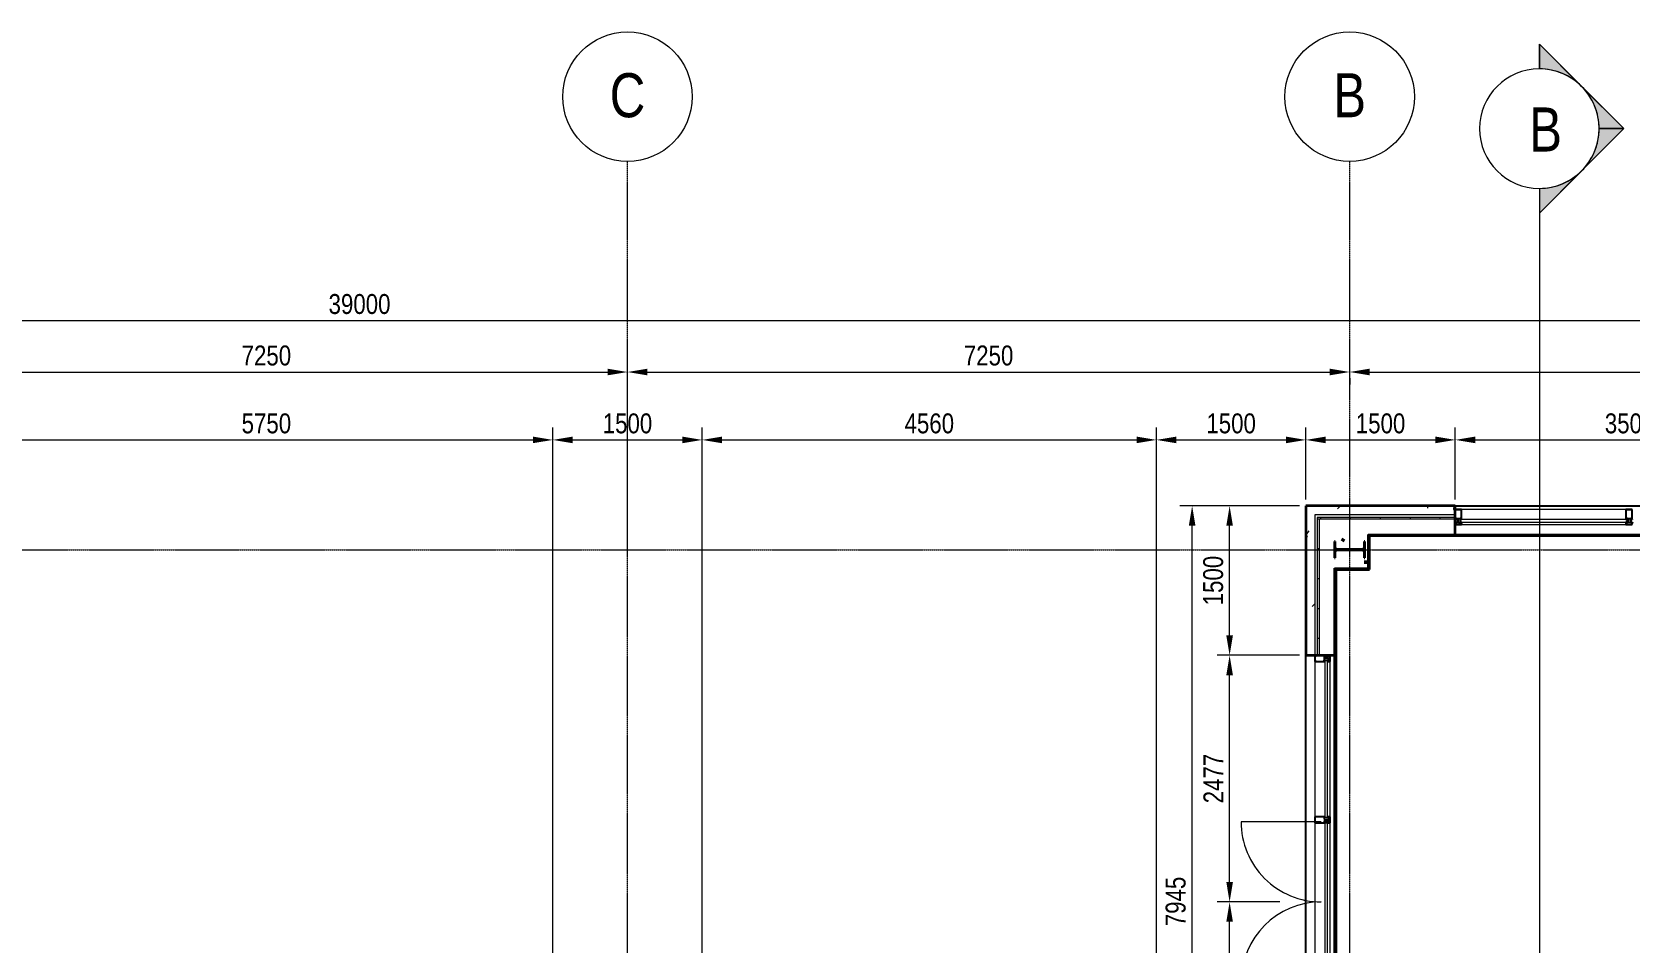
# Model space of a CAD drawing. Header units: millimetres. Extents: x -31954 to 493870, y 99509 to 604061.
# Drawn here: x 267721 to 283764, y 505739 to 514888 of the extents above; entities that cross this region are included whole.
import ezdxf

# ---------------------------------------------------------------- set-up
doc = ezdxf.new("R2010")
doc.units = ezdxf.units.MM
doc.header["$LTSCALE"] = 10
doc.linetypes.add('Center', pattern=[2, 1.25, -0.25, 0.25, -0.25])
for name, color, linetype, lineweight in [('A-ANNOTATIONS', 1, 'Continuous', 9), ('A-DETL-GENF', 3, 'Continuous', 9), ('A-DOOR', 1, 'Continuous', 18), ('A-GLAZ', 6, 'Continuous', 9), ('A-GLAZ-CWMG', 3, 'Continuous', 9), ('A-HATCH', 9, 'Continuous', 0), ('A-WALL', 2, 'Continuous', 18), ('S-COLUMN-STEEL-PLAN', 4, 'Continuous', 50), ('S-COLUMN-STEEL-SECTION', 4, 'Continuous', 25), ('S-GRID', 6, 'Center', 9)]:
    doc.layers.add(name, color=color, linetype=linetype, lineweight=lineweight)
doc.styles.add('AnnoText', font='arial.ttf', dxfattribs={"width": 0.8, "height": 2})
doc.styles.get("Standard").update_dxf_attribs({"font": 'arial.ttf', "width": 0.8})
pattern_1 = [(320, (271359.46, 491699.5), (-63.756, -728.737), [76.2, -838.2]), (265, (271359.5, 491699.5), (764.228, 140.972), [60.96, -670.56]), (10.451, (271354.15, 491638.8), (700.467, -587.77), [64.76, -712.36]), (316.184, (271562.7, 491699.5), (-168.17, -1084.316), [114.3, -1257.3]), (6.636, (271548.6, 491609.2), (989.71, -949.61), [97.14, -1068.54]), (261.184, (271562.7, 491699.5), (989.7, -949.62), [91.44, -1005.84]), (291, (271511.86, 491597.9), (-409.06, -606.458), [76.2, -838.2]), (236, (271511.9, 491597.9), (736.753, -247.208), [60.96, -670.56]), (341.451, (271477.8, 491547.4), (327.685, -853.668), [64.76, -712.36]), (307.5, (271359.46, 491699.52), (338.22, -12.3547), [33.528, -628.904, 33.528, -647.192, -673.1]), (307.5, (271359.46, 491699.52), (338.22, -12.3547), [-1343.152, 33.528, -639.572]), (277.5, (271359.46, 491699.52), (400.722, -267.279), [33.528, -354.584, 33.528, -613.664, -256.54]), (277.5, (271359.46, 491699.52), (400.722, -267.279), [-1035.304, 33.528, -223.012]), (237.5, (271359.46, 491926.1), (-22.9153, -542.3633), [33.528, -220.472, 33.528, -758.952, -1051.56]), (237.5, (271359.46, 491926.1), (-22.9153, -542.3633), [-1046.48, 33.528, -1018.032]), (227.5, (271359.46, 492027.7), (101.707, -592.517), [33.528, -296.672, 33.528, -492.76, -746.76]), (227.5, (271359.46, 492027.7), (101.707, -592.517), [-856.488, 33.528, -713.232])]
pattern_2 = [(270, (271359.46, 491699.52), (300, -6e-14), []), (360, (271359.46, 491699.52), (7e-14, 300), [])]

# ---------------------------------------------------------------- blocks, each defined once
blk = doc.blocks.new('Rectangular Mullion - Kawneer-1600_Sys_3_6_pg01-Detail4-322328-Ground Floor Level')
at = {"layer": 'A-DETL-GENF'}
for p, q in [((-31, 13), (-29, 25)), ((-28, 26), (-29, 26)), ((-27, 114), (36, 114)), ((-27, 20), (-27, 114)), ((-27, 25), (-27, 24)), ((-25, 19), (-27, 19)), ((-25, 111), (-25, 27)), ((-25, 22), (-25, 21)), ((-21, 111), (-24, 111)), ((-24, 26), (-14, 26)), ((-22, 23), (-24, 23)), ((6, 19), (-21, 19)), ((-20, 21), (-20, 22)), ((-19, 109), (-19, 110)), ((-13, 109), (-19, 109)), ((-15, 16), (-19, 13)), ((-18, 19), (-15, 17)), ((-13, 110), (-13, 109)), ((-13, 25), (-13, 23)), ((-13, 22), (21, 22)), ((20, 111), (-12, 111)), ((4, 0), (4, 17)), ((5, -1), (4, 0)), ((5, 17), (6, 17)), ((6, 17), (6, 19)), ((9, 1), (6, 1)), ((6, 0), (6, -1)), ((7, 4), (7, 15)), ((14, 4), (7, 4)), ((8, 0), (9, 0)), ((9, 19), (13, 19)), ((9, 17), (9, 19)), ((10, 0), (9, 0)), ((12, 0), (12, 0)), ((13, 19), (13, 17)), ((15, 1), (13, 1)), ((13, 0), (14, 0)), ((14, 15), (14, 4)), ((15, -1), (16, 0)), ((16, 19), (16, 17)), ((30, 19), (16, 19)), ((16, 17), (17, 17)), ((17, 17), (17, 0)), ((17, 0), (17, -1)), ((21, 19), (30, 19)), ((33, 17), (21, 17)), ((22, 109), (22, 110)), ((28, 109), (22, 109)), ((22, 26), (33, 26)), ((22, 23), (22, 25)), ((28, 110), (28, 109)), ((33, 111), (29, 111)), ((29, 22), (29, 21)), ((33, 23), (30, 23)), ((36, 19), (33, 19)), ((33, 19), (35, 19)), ((34, 27), (34, 111)), ((34, 21), (34, 22)), ((34, -17), (34, 17)), ((36, 114), (36, 20)), ((36, 18), (36, -18)), ((-31, -13), (-29, -25)), ((-28, -26), (-28, -26)), ((-27, -19), (-25, -19)), ((-27, -38), (-27, -20)), ((-27, -25), (-27, -24)), ((36, -38), (-27, -38)), ((-25, -21), (-25, -22)), ((-25, -35), (-25, -26)), ((-24, -23), (-22, -23)), ((-24, -25), (-19, -25)), ((33, -36), (-24, -36)), ((-21, -19), (4, -19)), ((-20, -22), (-20, -21)), ((-18, -22), (4, -22)), ((-18, -25), (-18, -22)), ((-15, -19), (-15, -13)), ((4, -1), (5, -1)), ((4, -3), (4, -2)), ((4, -14), (4, -13)), ((5, -14), (4, -14)), ((4, -16), (5, -15)), ((4, -19), (4, -16)), ((7, -3), (5, -4)), ((5, -12), (5, -4)), ((5, -12), (7, -13)), ((6, -4), (7, -4)), ((7, -12), (6, -12)), ((6, -15), (6, -16)), ((6, -17), (9, -17)), ((7, -2), (7, 0)), ((7, -1), (7, -2)), ((7, -2), (7, -2)), ((7, -2), (7, -2)), ((7, -3), (7, -2)), ((7, -6), (7, -7)), ((7, -7), (14, -7)), ((7, -9), (7, -10)), ((14, -9), (7, -9)), ((7, -13), (7, -14)), ((7, -14), (7, -13)), ((7, -14), (7, -15)), ((7, -14), (7, -14)), ((7, -15), (7, -14)), ((7, -19), (14, -19)), ((9, -16), (8, -16)), ((10, -4), (9, -3)), ((9, -3), (9, -3)), ((9, -13), (10, -11)), ((9, -12), (9, -13)), ((9, -16), (10, -15)), ((10, -2), (10, -2)), ((10, -14), (10, -13)), ((12, -3), (11, -4)), ((11, -11), (12, -13)), ((12, -2), (12, -2)), ((12, -3), (12, -3)), ((12, -13), (12, -12)), ((12, -13), (12, -14)), ((12, -15), (12, -16)), ((14, -16), (13, -16)), ((13, -17), (15, -17)), ((14, -2), (14, -2)), ((14, -2), (14, -3)), ((15, -2), (14, -2)), ((17, -4), (14, -3)), ((14, -7), (14, -6)), ((14, -10), (14, -9)), ((14, -13), (17, -12)), ((14, -14), (14, -13)), ((14, -13), (15, -14)), ((14, -13), (14, -13)), ((15, 0), (15, -2)), ((15, -2), (15, -1)), ((15, -4), (16, -4)), ((16, -12), (15, -12)), ((15, -15), (15, -14)), ((15, -14), (15, -15)), ((16, -16), (15, -15)), ((16, -4), (16, -12)), ((17, -1), (17, -1)), ((17, -2), (17, -3)), ((17, -13), (17, -14)), ((17, -14), (17, -14)), ((17, -15), (17, -16)), ((17, -16), (17, -19)), ((17, -19), (30, -19)), ((17, -22), (26, -22)), ((21, -17), (33, -17)), ((30, -19), (21, -19)), ((27, -22), (27, -25)), ((28, -25), (33, -25)), ((29, -21), (29, -22)), ((30, -23), (33, -23)), ((33, -19), (36, -19)), ((35, -19), (33, -19)), ((34, -22), (34, -21)), ((34, -26), (34, -35)), ((36, -20), (36, -38))]:
    blk.add_line(p, q, dxfattribs=at)
for centre, radius, start, end in [((-29, 25), 0.508, 90, 171.7319), ((-28, 25), 0.508, 0, 90), ((-27, 20), 0.508, 180, 270), ((-24, 111), 0.762, 90, 180), ((-24, 27), 0.762, 180, 270), ((-24, 22), 1.27, 90, 180), ((-23, 21), 2.29, 180, 225.1897), ((-25, 19), 0.381, 270, 45.1897), ((-22, 22), 1.27, 0, 90), ((-21, 110), 1.52, 360, 90), ((-23, 21), 2.29, 314.8103, 0), ((-21, 19), 0.381, 134.8103, 270), ((-16, 16), 0.889, 310, 49.4311), ((-14, 25), 0.508, 0, 90), ((-12, 110), 1.52, 90, 180), ((-13, 23), 0.762, 180, 270), ((5, 17), 0.254, 90, 180), ((6, 19), 0.254, 0, 90), ((6, 17), 0.254, 270, 0), ((6, 0), 0.254, 90, 189), ((6, 17), 3.17, 301.3323, 0), ((8, -1), 0.762, 90, 170), ((9, 0), 0.381, 30, 90), ((9, -1), 0.762, 40.0052, 90), ((13, 0), 0.381, 90, 150), ((13, -1), 0.762, 90, 139.9948), ((16, 17), 3.17, 180, 238.6677), ((14, -1), 0.762, 10, 90), ((15, 0), 0.254, 351, 90), ((16, 19), 0.254, 90, 180), ((16, 17), 0.254, 180, 270), ((17, 17), 0.254, 0, 90), ((20, 110), 1.52, 360, 90), ((21, 18), 1.02, 90, 270), ((21, 23), 0.762, 270, 0), ((22, 25), 0.508, 90, 180), ((29, 110), 1.52, 90, 180), ((30, 22), 1.27, 90, 180), ((31, 21), 2.29, 180, 225.1897), ((30, 19), 0.381, 270, 45.1897), ((32, 19), 1.27, 23.5782, 156.4218), ((33, 111), 0.762, 0, 90), ((33, 27), 0.762, 270, 0), ((33, 22), 1.27, 0, 90), ((32, 21), 2.29, 314.8103, 0), ((33, 19), 0.381, 134.8103, 270), ((33, 17), 0.508, 0, 90), ((35, 18), 1.02, 360, 90), ((36, 20), 0.508, 270, 0), ((-28, -25), 0.508, 188.0669, 270), ((-28, -25), 0.508, 270, 0), ((-27, -20), 0.508, 90, 180), ((-25, -19), 0.381, 314.8103, 90), ((-23, -21), 2.29, 134.8103, 180), ((-24, -22), 1.27, 180, 270), ((-24, -26), 0.762, 90, 180), ((-24, -35), 0.762, 180, 270), ((-22, -22), 1.27, 270, 0), ((-21, -19), 0.381, 90, 225.1897), ((-23, -21), 2.29, 360, 45.1897), ((-19, -25), 0.508, 270, 0), ((-18, -22), 0.762, 90, 180), ((5, -2), 0.254, 107, 175), ((5, -3), 0.381, 175, 287), ((5, -13), 0.381, 73, 185), ((5, -14), 0.254, 185, 253), ((4, -19), 2.54, 270, 0), ((5, -1), 0.254, 287, 23), ((6, -4), 0.533, 90, 180), ((6, -12), 0.533, 180, 270), ((5, -15), 0.254, 337, 73), ((7, -1), 0.254, 9.6978, 107), ((6, 0), 0.254, 189, 287), ((6, -15), 0.254, 73, 171), ((7, -15), 0.254, 253, 350.3022), ((6, -16), 0.254, 171, 270), ((7, -3), 0.254, 287, 26), ((7, -2), 0.254, 26, 104.8469), ((7, -2), 0.381, 170, 210), ((7, -3), 2.03, 276.3794, 0), ((7, -3), 0.254, 270, 0), ((7, -6), 0.254, 96.3794, 180), ((7, -7), 0.254, 180, 270), ((7, -9), 0.254, 90, 180), ((7, -12), 2.03, 0, 83.6206), ((7, -10), 0.254, 180, 263.6206), ((7, -13), 0.254, 0, 90), ((7, -13), 0.254, 334, 73), ((7, -14), 0.254, 257.489, 334), ((7, -14), 0.381, 150, 190), ((8, -15), 0.762, 190, 270), ((8, -1), 1.83, 321.3053, 40.0052), ((10, -3), 0.203, 82.8192, 210), ((9, -3), 0.254, 141.3053, 180), ((10, -13), 0.203, 150, 277.1808), ((8, -15), 1.83, 319.9948, 38.6947), ((9, -13), 0.254, 180, 218.6947), ((9, -16), 0.381, 270, 330), ((9, -15), 0.762, 270, 319.9948), ((8, -1), 1.52, 345, 30), ((11, -4), 0.381, 210, 330), ((11, -12), 0.381, 30, 150), ((8, -15), 1.52, 330, 15), ((13, -1), 1.52, 150, 195), ((14, -1), 1.83, 139.9948, 218.6947), ((12, -3), 0.203, 330, 97.1808), ((12, -3), 0.254, 0, 38.6947), ((14, -3), 2.03, 180, 263.6206), ((14, -12), 2.03, 96.3794, 180), ((12, -13), 0.203, 262.8192, 30), ((12, -13), 0.254, 321.3053, 0), ((14, -15), 1.83, 141.3053, 220.0052), ((13, -15), 1.52, 165, 210), ((13, -16), 0.381, 210, 270), ((13, -15), 0.762, 220.0052, 270), ((15, -2), 0.254, 77.489, 154), ((14, -3), 0.254, 154, 253), ((15, -3), 0.254, 180, 270), ((14, -6), 0.254, 0, 83.6206), ((14, -7), 0.254, 270, 0), ((14, -9), 0.254, 0, 90), ((14, -10), 0.254, 276.3794, 0), ((15, -13), 0.254, 90, 180), ((14, -13), 0.254, 107, 206), ((15, -14), 0.254, 206, 284.8469), ((14, -15), 0.762, 270, 350), ((17, -19), 2.54, 180, 270), ((15, 0), 0.254, 253, 351), ((15, -1), 0.254, 73, 170.3022), ((14, -2), 0.381, 330, 10), ((14, -14), 0.381, 350, 30), ((15, -15), 0.254, 189.6978, 287), ((15, -15), 0.254, 9, 107), ((15, -16), 0.254, 270, 9), ((16, -4), 0.533, 360, 90), ((16, -12), 0.533, 270, 0), ((17, -2), 0.254, 5, 73), ((17, -1), 0.254, 157, 253), ((17, -3), 0.381, 253, 5), ((17, -13), 0.381, 355, 107), ((17, -15), 0.254, 107, 203), ((17, -14), 0.254, 287, 355), ((21, -18), 1.02, 90, 270), ((26, -22), 0.762, 0, 90), ((28, -25), 0.508, 180, 270), ((31, -21), 2.29, 134.8103, 180), ((30, -22), 1.27, 180, 270), ((30, -19), 0.381, 314.8103, 90), ((32, -19), 1.27, 203.5782, 336.4218), ((33, -17), 0.508, 270, 0), ((33, -19), 0.381, 90, 225.1897), ((32, -21), 2.29, 360, 45.1897), ((33, -22), 1.27, 270, 0), ((33, -26), 0.762, 0, 90), ((33, -35), 0.762, 270, 0), ((35, -18), 1.02, 270, 0), ((36, -20), 0.508, 0, 90)]:
    blk.add_arc(centre, radius, start, end, dxfattribs=at)
blk = doc.blocks.new('Rectangular Mullion - Kawneer-1600_Sys_3-6 Mullion_Jamb R-559003-Ground Floor Level')
at = {"layer": 'A-GLAZ-CWMG', "lineweight": 25}
for p, q in [((-64, 13), (-64, 114)), ((-64, 114), (0, 114)), ((-51, 13), (-64, 13)), ((-51, -13), (-51, 13)), ((0, 114), (0, -38)), ((-64, -38), (-64, -13)), ((-64, -13), (-51, -13)), ((0, -38), (-64, -38))]:
    blk.add_line(p, q, dxfattribs=at)
blk = doc.blocks.new('System Panel - 1_ Glass-559286-Ground Floor Level')
at = {"layer": 'A-GLAZ', "lineweight": 18}
for p, q in [((791, 13), (-791, 13)), ((-791, 13), (-791, -13)), ((791, -13), (791, 13)), ((-791, -13), (791, -13))]:
    blk.add_line(p, q, dxfattribs=at)
blk = doc.blocks.new('Rectangular Mullion - Kawneer-1600_Sys_3-6 Mullion_Sill-559281-Ground Floor Level')
at = {"layer": 'A-GLAZ-CWMG'}
for p, q in [((-15308, 9394), (-16866, 9394)), ((-16866, 9241), (-15308, 9241))]:
    blk.add_line(p, q, dxfattribs=at)
blk = doc.blocks.new('Rectangular Mullion - Kawneer-1600_Sys_3_6_pg01-Detail4-322335-Ground Floor Level')
at = {"layer": 'A-DETL-GENF'}
for p, q in [((-27, 114), (-27, 20)), ((36, 114), (-27, 114)), ((-27, 19), (-25, 19)), ((-27, 18), (-27, -18)), ((-24, 19), (-26, 19)), ((-25, 27), (-25, 111)), ((-25, 21), (-25, 22)), ((-25, 17), (-13, 17)), ((-25, -17), (-25, 17)), ((-24, 111), (-21, 111)), ((-14, 26), (-24, 26)), ((-24, 23), (-22, 23)), ((-13, 19), (-22, 19)), ((-21, 19), (-7, 19)), ((-20, 22), (-20, 21)), ((-19, 110), (-19, 109)), ((-19, 109), (-13, 109)), ((-13, 109), (-13, 110)), ((-13, 23), (-13, 25)), ((21, 22), (-13, 22)), ((-12, 111), (20, 111)), ((-8, 17), (-8, 0)), ((-7, 17), (-8, 17)), ((-8, 0), (-8, -1)), ((-7, 19), (-7, 17)), ((-7, 1), (-4, 1)), ((-7, -1), (-7, 0)), ((-5, 15), (-5, 4)), ((-5, 4), (1, 4)), ((-4, 0), (-5, 0)), ((-4, 19), (-4, 17)), ((0, 19), (-4, 19)), ((-4, 0), (-3, 0)), ((-1, 0), (0, 0)), ((0, 17), (0, 19)), ((0, 1), (3, 1)), ((1, 0), (0, 0)), ((1, 4), (1, 15)), ((3, 19), (30, 19)), ((3, 17), (3, 19)), ((4, 17), (3, 17)), ((3, 0), (3, -1)), ((4, 0), (4, 17)), ((4, -1), (4, 0)), ((22, 110), (22, 109)), ((22, 109), (28, 109)), ((33, 26), (22, 26)), ((22, 25), (22, 23)), ((27, 19), (24, 17)), ((24, 16), (27, 13)), ((28, 109), (28, 110)), ((29, 111), (33, 111)), ((29, 21), (29, 22)), ((30, 23), (33, 23)), ((33, 19), (36, 19)), ((34, 111), (34, 27)), ((34, 22), (34, 21)), ((36, 20), (36, 114)), ((36, 25), (36, 24)), ((37, 26), (37, 26)), ((40, 13), (38, 25)), ((-25, -19), (-27, -19)), ((-27, -20), (-27, -38)), ((-27, -38), (36, -38)), ((-26, -19), (-24, -19)), ((-13, -17), (-25, -17)), ((-25, -22), (-25, -21)), ((-25, -26), (-25, -35)), ((-22, -23), (-24, -23)), ((-19, -25), (-24, -25)), ((-24, -36), (33, -36)), ((-22, -19), (-13, -19)), ((-8, -19), (-21, -19)), ((-20, -21), (-20, -22)), ((-18, -22), (-18, -25)), ((-8, -22), (-18, -22)), ((-8, -2), (-9, -3)), ((-9, -13), (-8, -14)), ((-8, -1), (-8, -1)), ((-8, -4), (-6, -3)), ((-8, -4), (-8, -12)), ((-6, -13), (-8, -12)), ((-8, -14), (-8, -14)), ((-8, -15), (-8, -16)), ((-8, -16), (-8, -19)), ((-6, -4), (-7, -4)), ((-7, -12), (-6, -12)), ((-7, -16), (-7, -15)), ((-4, -17), (-7, -17)), ((-6, 0), (-6, -2)), ((-6, -2), (-6, -1)), ((-5, -2), (-6, -2)), ((-6, -2), (-6, -3)), ((-6, -2), (-6, -2)), ((-6, -7), (-6, -6)), ((-6, -10), (-6, -9)), ((-6, -14), (-5, -13)), ((-6, -13), (-6, -14)), ((-6, -13), (-6, -13)), ((-6, -15), (-6, -14)), ((-6, -14), (-6, -15)), ((2, -19), (-6, -19)), ((1, -7), (-5, -7)), ((-5, -9), (1, -9)), ((-5, -16), (-4, -16)), ((-4, -3), (-4, -3)), ((-4, -13), (-4, -12)), ((-3, -15), (-4, -16)), ((-3, -2), (-3, -2)), ((-3, -3), (-2, -4)), ((-2, -11), (-3, -13)), ((-3, -13), (-3, -14)), ((-2, -4), (-1, -3)), ((-1, -13), (-2, -11)), ((-1, -2), (-1, -2)), ((-1, -3), (-1, -3)), ((-1, -12), (-1, -13)), ((-1, -14), (-1, -13)), ((0, -16), (-1, -15)), ((0, -16), (1, -16)), ((3, -17), (0, -17)), ((2, -2), (1, -2)), ((1, -13), (2, -14)), ((2, -2), (2, 0)), ((2, -1), (2, -2)), ((2, -2), (2, -2)), ((2, -3), (2, -2)), ((2, -3), (4, -4)), ((3, -4), (2, -4)), ((2, -6), (2, -7)), ((2, -9), (2, -10)), ((4, -12), (2, -13)), ((2, -12), (3, -12)), ((2, -14), (2, -13)), ((2, -14), (2, -15)), ((2, -14), (2, -14)), ((2, -15), (2, -14)), ((3, -15), (3, -16)), ((4, -1), (4, -1)), ((5, -3), (4, -2)), ((4, -12), (4, -4)), ((4, -14), (5, -13)), ((4, -14), (4, -14)), ((4, -16), (4, -15)), ((4, -19), (4, -16)), ((30, -19), (4, -19)), ((26, -22), (4, -22)), ((24, -19), (24, -13)), ((27, -25), (27, -22)), ((33, -25), (28, -25)), ((29, -22), (29, -21)), ((33, -23), (30, -23)), ((36, -19), (33, -19)), ((34, -21), (34, -22)), ((34, -35), (34, -26)), ((36, -38), (36, -20)), ((36, -25), (36, -24)), ((37, -26), (37, -26)), ((39, -13), (38, -25))]:
    blk.add_line(p, q, dxfattribs=at)
for centre, radius, start, end in [((-27, 20), 0.508, 180, 270), ((-26, 18), 1.02, 90, 180), ((-24, 111), 0.762, 90, 180), ((-24, 27), 0.762, 180, 270), ((-24, 22), 1.27, 90, 180), ((-23, 21), 2.29, 180, 225.1897), ((-25, 19), 0.381, 270, 45.1897), ((-25, 17), 0.508, 90, 180), ((-23, 19), 1.27, 23.5782, 156.4218), ((-22, 22), 1.27, 0, 90), ((-21, 110), 1.52, 0, 90), ((-23, 21), 2.29, 314.8103, 0), ((-21, 19), 0.381, 134.8103, 270), ((-14, 25), 0.508, 0, 90), ((-12, 110), 1.52, 90, 180), ((-13, 23), 0.762, 180, 270), ((-13, 18), 1.02, 270, 90), ((-8, 17), 0.254, 90, 180), ((-7, 19), 0.254, 0, 90), ((-7, 17), 0.254, 270, 0), ((-7, 0), 0.254, 90, 189), ((-5, -1), 0.762, 90, 170), ((-7, 17), 3.17, 301.3323, 0), ((-4, 0), 0.381, 30, 90), ((-4, -1), 0.762, 40.0052, 90), ((0, -1), 0.762, 90, 139.9948), ((3, 17), 3.17, 180, 238.6677), ((0, 0), 0.381, 90, 150), ((1, -1), 0.762, 10, 90), ((3, 19), 0.254, 90, 180), ((3, 17), 0.254, 180, 270), ((3, 0), 0.254, 351, 90), ((4, 17), 0.254, 360, 90), ((20, 110), 1.52, 0, 90), ((21, 23), 0.762, 270, 0), ((22, 25), 0.508, 90, 180), ((25, 16), 0.889, 130.5689, 230), ((29, 110), 1.52, 90, 180), ((30, 22), 1.27, 90, 180), ((31, 21), 2.29, 180, 225.1897), ((30, 19), 0.381, 270, 45.1897), ((33, 111), 0.762, 0, 90), ((33, 27), 0.762, 270, 0), ((33, 22), 1.27, 0, 90), ((32, 21), 2.29, 314.8103, 0), ((33, 19), 0.381, 134.8103, 270), ((37, 25), 0.508, 90, 180), ((36, 20), 0.508, 270, 0), ((37, 25), 0.508, 8.2681, 90), ((-26, -18), 1.02, 180, 270), ((-27, -20), 0.508, 90, 180), ((-25, -17), 0.508, 180, 270), ((-25, -19), 0.381, 314.8103, 90), ((-23, -21), 2.29, 134.8103, 180), ((-24, -22), 1.27, 180, 270), ((-24, -26), 0.762, 90, 180), ((-24, -35), 0.762, 180, 270), ((-23, -19), 1.27, 203.5782, 336.4218), ((-22, -22), 1.27, 270, 0), ((-21, -19), 0.381, 90, 225.1897), ((-23, -21), 2.29, 0, 45.1897), ((-19, -25), 0.508, 270, 0), ((-18, -22), 0.762, 90, 180), ((-13, -18), 1.02, 270, 90), ((-8, -3), 0.381, 175, 287), ((-8, -13), 0.381, 73, 185), ((-8, -2), 0.254, 107, 175), ((-8, -1), 0.254, 287, 23), ((-7, -4), 0.533, 90, 180), ((-7, -12), 0.533, 180, 270), ((-8, -15), 0.254, 337, 73), ((-8, -14), 0.254, 185, 253), ((-8, -19), 2.54, 270, 0), ((-6, -1), 0.254, 189, 287), ((-6, -15), 0.254, 73, 171), ((-7, -16), 0.254, 171, 270), ((-6, -1), 0.254, 9.6978, 107), ((-6, -2), 0.254, 26, 102.511), ((-6, -3), 0.254, 287, 26), ((-6, -2), 0.381, 170, 210), ((-6, -3), 0.254, 270, 0), ((-5, -6), 0.254, 96.3794, 180), ((-5, -7), 0.254, 180, 270), ((-5, -9), 0.254, 90, 180), ((-5, -10), 0.254, 180, 263.6206), ((-6, -13), 0.254, 0, 90), ((-6, -13), 0.254, 334, 73), ((-6, -14), 0.254, 255.1531, 334), ((-6, -14), 0.381, 150, 190), ((-6, -15), 0.254, 253, 350.3022), ((-5, -15), 0.762, 190, 270), ((-6, -3), 2.03, 276.3794, 0), ((-6, -12), 2.03, 360, 83.6206), ((-3, -3), 0.254, 141.3053, 180), ((-3, -13), 0.254, 180, 218.6947), ((-4, -16), 0.381, 270, 330), ((-4, -15), 0.762, 270, 319.9948), ((-4, -1), 1.52, 345, 30), ((-5, -1), 1.83, 321.3053, 40.0052), ((-3, -3), 0.203, 82.8192, 210), ((-3, -13), 0.203, 150, 277.1808), ((-5, -15), 1.83, 319.9948, 38.6947), ((-4, -15), 1.52, 330, 15), ((-2, -4), 0.381, 210, 330), ((-2, -12), 0.381, 30, 150), ((0, -1), 1.52, 150, 195), ((1, -1), 1.83, 139.9948, 218.6947), ((-1, -3), 0.203, 330, 97.1808), ((-1, -3), 0.254, 0, 38.6947), ((2, -3), 2.03, 180, 263.6206), ((2, -12), 2.03, 96.3794, 180), ((-1, -13), 0.203, 262.8192, 30), ((1, -15), 1.83, 141.3053, 220.0052), ((-1, -13), 0.254, 321.3053, 0), ((0, -15), 1.52, 165, 210), ((0, -15), 0.762, 220.0052, 270), ((0, -16), 0.381, 210, 270), ((2, -3), 0.254, 154, 253), ((1, -6), 0.254, 0, 83.6206), ((1, -7), 0.254, 270, 0), ((1, -9), 0.254, 0, 90), ((1, -10), 0.254, 276.3794, 0), ((2, -13), 0.254, 107, 206), ((1, -15), 0.762, 270, 350), ((2, -1), 0.254, 73, 170.3022), ((2, -1), 0.254, 253, 351), ((2, -2), 0.254, 75.1531, 154), ((2, -2), 0.381, 330, 10), ((2, -3), 0.254, 180, 270), ((2, -13), 0.254, 90, 180), ((2, -14), 0.254, 206, 282.511), ((2, -14), 0.381, 350, 30), ((2, -15), 0.254, 9, 107), ((2, -15), 0.254, 189.6978, 287), ((4, -19), 2.54, 180, 270), ((3, -4), 0.533, 360, 90), ((3, -12), 0.533, 270, 0), ((3, -16), 0.254, 270, 9), ((4, -1), 0.254, 157, 253), ((4, -2), 0.254, 5, 73), ((4, -3), 0.381, 253, 5), ((4, -13), 0.381, 355, 107), ((4, -14), 0.254, 287, 355), ((4, -15), 0.254, 107, 203), ((26, -22), 0.762, 0, 90), ((28, -25), 0.508, 180, 270), ((31, -21), 2.29, 134.8103, 180), ((30, -22), 1.27, 180, 270), ((30, -19), 0.381, 314.8103, 90), ((33, -19), 0.381, 90, 225.1897), ((32, -21), 2.29, 0, 45.1897), ((33, -22), 1.27, 270, 0), ((33, -26), 0.762, 0, 90), ((33, -35), 0.762, 270, 0), ((36, -20), 0.508, 0, 90), ((37, -25), 0.508, 180, 270), ((37, -25), 0.508, 270, 351.9331)]:
    blk.add_arc(centre, radius, start, end, dxfattribs=at)
blk = doc.blocks.new('Rectangular Mullion - Kawneer-1600_Sys_3-6 Mullion_Jamb L-559006-Ground Floor Level')
at = {"layer": 'A-GLAZ-CWMG', "lineweight": 25}
for p, q in [((-64, 114), (-64, 13)), ((0, 114), (-64, 114)), ((-64, 13), (-51, 13)), ((-51, 13), (-51, -13)), ((0, -38), (0, 114)), ((-51, -13), (-64, -13)), ((-64, -13), (-64, -38)), ((-64, -38), (0, -38))]:
    blk.add_line(p, q, dxfattribs=at)
blk = doc.blocks.new('M_Curtain Wall Dbl Glass - M_Curtain Wall Dbl Glass-560345-Ground Floor Level')
at = {"layer": 'A-DOOR', "lineweight": 18}
for p, q in [((-805, -50), (-805, -855)), ((805, -50), (805, -855))]:
    blk.add_line(p, q, dxfattribs=at)
at = {"layer": 'A-DOOR'}
for centre, start, end in [((-805, -50), 270, 360), ((805, -50), 180, 270)]:
    blk.add_arc(centre, 805, start, end, dxfattribs=at)
blk = doc.blocks.new('Rectangular Mullion - Kawneer-1600_Sys_3-6 Mullion_Sill-559502-Ground Floor Level')
at = {"layer": 'A-GLAZ-CWMG'}
for p, q in [((-13660, 9394), (-15245, 9394)), ((-15245, 9343), (-15245, 9368)), ((-13660, 9368), (-15245, 9368)), ((-13660, 9343), (-15245, 9343)), ((-13660, 9368), (-13660, 9343)), ((-15245, 9241), (-13660, 9241))]:
    blk.add_line(p, q, dxfattribs=at)
blk = doc.blocks.new('Rectangular Mullion - Kawneer-1600_Sys_3_6_pg01-Detail5-322336-Ground Floor Level')
at = {"layer": 'A-DETL-GENF'}
for p, q in [((-31, 19), (-29, 32)), ((-28, 32), (-29, 32)), ((-27, 121), (36, 121)), ((-27, 26), (-27, 121)), ((-27, 32), (-27, 31)), ((-25, 25), (-27, 25)), ((-25, 117), (-25, 33)), ((-25, 28), (-25, 28)), ((-21, 118), (-24, 118)), ((-24, 32), (-14, 32)), ((-22, 29), (-24, 29)), ((6, 25), (-21, 25)), ((-20, 28), (-20, 28)), ((-19, 115), (-19, 116)), ((-13, 115), (-19, 115)), ((-15, 22), (-19, 19)), ((-18, 25), (-15, 23)), ((-13, 116), (-13, 115)), ((-13, 32), (-13, 29)), ((-13, 28), (21, 28)), ((20, 118), (-12, 118)), ((4, 6), (4, 23)), ((5, 5), (4, 6)), ((4, 5), (5, 5)), ((4, 3), (4, 5)), ((5, 23), (6, 23)), ((7, 4), (5, 3)), ((5, -5), (5, 2)), ((6, 24), (6, 25)), ((6, 7), (6, 6)), ((9, 7), (6, 7)), ((6, 3), (7, 3)), ((7, 10), (7, 21)), ((14, 10), (7, 10)), ((7, 6), (7, 4)), ((7, 5), (7, 6)), ((7, 4), (7, 5)), ((7, 4), (7, 4)), ((7, 3), (7, 4)), ((7, 1), (7, -1)), ((8, 7), (9, 7)), ((9, 25), (13, 25)), ((9, 24), (9, 25)), ((10, 6), (9, 7)), ((10, 2), (9, 4)), ((9, 4), (9, 3)), ((10, 4), (10, 5)), ((12, 4), (11, 2)), ((12, 7), (12, 6)), ((12, 5), (12, 4)), ((12, 3), (12, 4)), ((13, 25), (13, 24)), ((15, 7), (13, 7)), ((13, 7), (14, 7)), ((14, 21), (14, 10)), ((15, 5), (14, 4)), ((14, 4), (14, 4)), ((17, 3), (14, 4)), ((14, 4), (14, 3)), ((14, -1), (14, 1)), ((15, 6), (16, 7)), ((15, 4), (15, 6)), ((15, 6), (15, 5)), ((15, 3), (16, 3)), ((16, 25), (16, 24)), ((30, 25), (16, 25)), ((16, 23), (17, 23)), ((16, 2), (16, -5)), ((17, 23), (17, 6)), ((17, 6), (17, 5)), ((17, 5), (17, 3)), ((17, 5), (17, 5)), ((22, 115), (22, 116)), ((28, 115), (22, 115)), ((22, 32), (33, 32)), ((22, 29), (22, 32)), ((27, 25), (24, 23)), ((24, 22), (27, 19)), ((28, 116), (28, 115)), ((33, 118), (29, 118)), ((29, 28), (29, 28)), ((33, 29), (30, 29)), ((36, 25), (33, 25)), ((34, 33), (34, 117)), ((34, 28), (34, 28)), ((36, 121), (36, 26)), ((36, 32), (36, 31)), ((37, 32), (37, 32)), ((40, 19), (38, 32)), ((-31, -6), (-29, -19)), ((-28, -20), (-28, -20)), ((-27, -13), (-25, -13)), ((-27, -32), (-27, -13)), ((-27, -19), (-27, -18)), ((-27, -32), (36, -32)), ((-25, -15), (-25, -15)), ((-25, -28), (-25, -20)), ((-24, -17), (-22, -17)), ((-24, -19), (-19, -19)), ((33, -29), (-24, -29)), ((-21, -13), (4, -13)), ((-20, -15), (-20, -15)), ((-18, -15), (4, -15)), ((-18, -19), (-18, -16)), ((-15, -13), (-15, -6)), ((4, -8), (4, -6)), ((5, -8), (4, -8)), ((4, -10), (5, -8)), ((4, -13), (4, -10)), ((5, -6), (7, -7)), ((7, -6), (6, -6)), ((6, -9), (6, -10)), ((6, -10), (9, -10)), ((7, -1), (14, -1)), ((7, -2), (7, -4)), ((14, -2), (7, -2)), ((7, -7), (7, -6)), ((7, -7), (7, -9)), ((7, -7), (7, -7)), ((7, -8), (7, -7)), ((7, -9), (7, -8)), ((7, -13), (14, -13)), ((9, -10), (8, -10)), ((9, -7), (10, -5)), ((9, -6), (9, -7)), ((9, -10), (10, -9)), ((10, -8), (10, -7)), ((11, -5), (12, -7)), ((12, -7), (12, -6)), ((12, -7), (12, -8)), ((12, -9), (12, -10)), ((13, -10), (15, -10)), ((14, -10), (13, -10)), ((14, -4), (14, -2)), ((14, -7), (17, -6)), ((14, -6), (14, -7)), ((14, -7), (14, -7)), ((14, -7), (15, -8)), ((16, -6), (15, -6)), ((15, -9), (15, -7)), ((15, -8), (15, -9)), ((16, -10), (15, -9)), ((17, -6), (17, -8)), ((17, -8), (17, -10)), ((17, -8), (17, -8)), ((17, -10), (17, -13)), ((17, -13), (30, -13)), ((17, -15), (26, -15)), ((24, -13), (24, -6)), ((27, -16), (27, -19)), ((28, -19), (33, -19)), ((29, -15), (29, -15)), ((30, -17), (33, -17)), ((33, -13), (36, -13)), ((34, -15), (34, -15)), ((34, -20), (34, -28)), ((36, -32), (36, -13)), ((36, -19), (36, -18)), ((37, -20), (37, -20)), ((39, -6), (38, -19))]:
    blk.add_line(p, q, dxfattribs=at)
for centre, radius, start, end in [((-29, 32), 0.508, 90, 171.7319), ((-28, 32), 0.508, 0, 90), ((-27, 26), 0.508, 180, 270), ((-24, 117), 0.762, 90, 180), ((-24, 33), 0.762, 180, 270), ((-24, 28), 1.27, 90, 180), ((-23, 28), 2.29, 180, 225.1897), ((-25, 26), 0.381, 270, 45.1897), ((-22, 28), 1.27, 0, 90), ((-21, 116), 1.52, 360, 90), ((-23, 28), 2.29, 314.8103, 0), ((-21, 26), 0.381, 134.8103, 270), ((-16, 23), 0.889, 310, 49.4311), ((-14, 32), 0.508, 0, 90), ((-12, 116), 1.52, 90, 180), ((-13, 29), 0.762, 180, 270), ((5, 23), 0.254, 90, 180), ((5, 5), 0.254, 107, 175), ((5, 3), 0.381, 175, 287), ((5, 5), 0.254, 287, 23), ((6, 2), 0.533, 90, 180), ((6, 25), 0.254, 0, 90), ((6, 24), 0.254, 270, 0), ((6, 7), 0.254, 90, 189), ((7, 5), 0.254, 9.6978, 107), ((6, 6), 0.254, 189, 287), ((6, 24), 3.18, 301.3323, 0), ((8, 6), 0.762, 90, 170), ((7, 5), 0.381, 170, 210), ((7, 4), 0.254, 287, 26), ((7, 4), 0.254, 26, 104.8469), ((7, 3), 2.03, 276.3794, 0), ((7, 3), 0.254, 270, 0), ((7, 1), 0.254, 96.3794, 180), ((9, 7), 0.381, 30, 90), ((9, 6), 0.762, 40.0052, 90), ((8, 5), 1.83, 321.3053, 40.0052), ((10, 4), 0.203, 82.8192, 210), ((9, 4), 0.254, 141.3053, 180), ((8, 5), 1.52, 345, 30), ((11, 2), 0.381, 210, 330), ((13, 7), 0.381, 90, 150), ((13, 6), 0.762, 90, 139.9948), ((13, 5), 1.52, 150, 195), ((14, 5), 1.83, 139.9948, 218.6947), ((12, 4), 0.203, 330, 97.1808), ((12, 4), 0.254, 0, 38.6947), ((14, 3), 2.03, 180, 263.6206), ((16, 24), 3.18, 180, 238.6677), ((14, 6), 0.762, 10, 90), ((15, 4), 0.254, 77.489, 154), ((14, 4), 0.254, 154, 253), ((15, 3), 0.254, 180, 270), ((14, 1), 0.254, 0, 83.6206), ((15, 7), 0.254, 351, 90), ((15, 6), 0.254, 253, 351), ((15, 5), 0.254, 73, 170.3022), ((14, 5), 0.381, 330, 10), ((16, 25), 0.254, 90, 180), ((16, 24), 0.254, 180, 270), ((16, 2), 0.533, 360, 90), ((17, 23), 0.254, 0, 90), ((17, 5), 0.254, 5, 73), ((17, 5), 0.254, 157, 253), ((17, 3), 0.381, 253, 5), ((20, 116), 1.52, 360, 90), ((21, 29), 0.762, 270, 0), ((22, 32), 0.508, 90, 180), ((25, 23), 0.889, 130.5689, 230), ((29, 116), 1.52, 90, 180), ((30, 28), 1.27, 90, 180), ((31, 28), 2.29, 180, 225.1897), ((30, 26), 0.381, 270, 45.1897), ((33, 117), 0.762, 0, 90), ((33, 33), 0.762, 270, 0), ((33, 28), 1.27, 0, 90), ((32, 28), 2.29, 314.8103, 0), ((33, 26), 0.381, 134.8103, 270), ((37, 32), 0.508, 90, 180), ((36, 26), 0.508, 270, 0), ((37, 32), 0.508, 8.2681, 90), ((-28, -19), 0.508, 188.0669, 270), ((-28, -19), 0.508, 270, 0), ((-27, -13), 0.508, 90, 180), ((-23, -15), 2.29, 134.8103, 180), ((-25, -13), 0.381, 314.8103, 90), ((-24, -15), 1.27, 180, 270), ((-24, -20), 0.762, 90, 180), ((-24, -28), 0.762, 180, 270), ((-22, -15), 1.27, 270, 0), ((-21, -13), 0.381, 90, 225.1897), ((-23, -15), 2.29, 360, 45.1897), ((-19, -19), 0.508, 270, 0), ((-18, -16), 0.762, 90, 180), ((5, -6), 0.381, 73, 185), ((5, -8), 0.254, 185, 253), ((4, -13), 2.54, 270, 0), ((6, -5), 0.533, 180, 270), ((5, -8), 0.254, 337, 73), ((6, -9), 0.254, 73, 171), ((7, -9), 0.254, 253, 350.3022), ((6, -10), 0.254, 171, 270), ((7, -1), 0.254, 180, 270), ((7, -2), 0.254, 90, 180), ((7, -6), 2.03, 0, 83.6206), ((7, -4), 0.254, 180, 263.6206), ((7, -6), 0.254, 360, 90), ((7, -7), 0.254, 257.489, 334), ((7, -7), 0.254, 334, 73), ((7, -8), 0.381, 150, 190), ((8, -9), 0.762, 190, 270), ((10, -7), 0.203, 150, 277.1808), ((8, -8), 1.83, 319.9948, 38.6947), ((9, -7), 0.254, 180, 218.6947), ((9, -9), 0.762, 270, 319.9948), ((9, -10), 0.381, 270, 330), ((11, -5), 0.381, 30, 150), ((8, -8), 1.52, 330, 15), ((14, -6), 2.03, 96.3794, 180), ((12, -7), 0.203, 262.8192, 30), ((12, -7), 0.254, 321.3053, 0), ((14, -8), 1.83, 141.3053, 220.0052), ((13, -8), 1.52, 165, 210), ((13, -9), 0.762, 220.0052, 270), ((13, -10), 0.381, 210, 270), ((14, -1), 0.254, 270, 0), ((14, -2), 0.254, 0, 90), ((14, -4), 0.254, 276.3794, 0), ((15, -6), 0.254, 90, 180), ((14, -7), 0.254, 107, 206), ((15, -7), 0.254, 206, 284.8469), ((14, -9), 0.762, 270, 350), ((17, -13), 2.54, 180, 270), ((14, -8), 0.381, 350, 30), ((15, -9), 0.254, 189.6978, 287), ((15, -9), 0.254, 9, 107), ((15, -10), 0.254, 270, 9), ((16, -5), 0.533, 270, 0), ((17, -6), 0.381, 355, 107), ((17, -8), 0.254, 107, 203), ((17, -8), 0.254, 287, 355), ((26, -16), 0.762, 360, 90), ((28, -19), 0.508, 180, 270), ((31, -15), 2.29, 134.8103, 180), ((30, -15), 1.27, 180, 270), ((30, -13), 0.381, 314.8103, 90), ((33, -13), 0.381, 90, 225.1897), ((32, -15), 2.29, 360, 45.1897), ((33, -15), 1.27, 270, 0), ((33, -20), 0.762, 0, 90), ((33, -28), 0.762, 270, 0), ((36, -13), 0.508, 0, 90), ((37, -19), 0.508, 180, 270), ((37, -19), 0.508, 270, 351.9331)]:
    blk.add_arc(centre, radius, start, end, dxfattribs=at)
blk = doc.blocks.new('Rectangular Mullion - Kawneer-1600_Sys_3-6 Mullion_Vertical-558998-Ground Floor Level')
at = {"layer": 'A-GLAZ-CWMG', "lineweight": 25}
for p, q in [((-27, 114), (36, 114)), ((-27, 13), (-27, 114)), ((-15, 13), (-27, 13)), ((-15, -13), (-15, 13)), ((36, 13), (23, 13)), ((23, 13), (23, -13)), ((36, 114), (36, 13)), ((-27, -38), (-27, -13)), ((-27, -13), (-15, -13)), ((36, -38), (-27, -38)), ((23, -13), (36, -13)), ((36, -13), (36, -38))]:
    blk.add_line(p, q, dxfattribs=at)
blk = doc.blocks.new('System Panel - 1_ Glass-559540-Ground Floor Level')
at = {"layer": 'A-GLAZ', "lineweight": 18}
for p, q in [((838, 13), (-838, 13)), ((-838, 13), (-838, -13)), ((838, -13), (838, 13)), ((-838, -13), (838, -13))]:
    blk.add_line(p, q, dxfattribs=at)
blk = doc.blocks.new('Rectangular Mullion - Kawneer-1600_Sys_3-6 Mullion_Sill-559499-Ground Floor Level')
at = {"layer": 'A-GLAZ-CWMG'}
for p, q in [((-18394, 12364), (-18394, 10714)), ((-18241, 10714), (-18241, 12364))]:
    blk.add_line(p, q, dxfattribs=at)
blk = doc.blocks.new('Section - M_Section Head - Filled-1732-Ground Floor Level')
at = {"layer": 'A-ANNOTATIONS'}
h = blk.add_hatch(color=256, dxfattribs=at)
edge = h.paths.add_edge_path(flags=0)
edge.add_line((-6, 8.49), (-6, 6))
edge.add_arc((-6, 0), 6, 90, 135)
edge.add_line((-10.24, 4.24), (-6, 8.49))
h = blk.add_hatch(color=256, dxfattribs=at)
edge = h.paths.add_edge_path(flags=0)
edge.add_line((-6, 8.49), (-1.76, 4.24))
edge.add_arc((-6, 0), 6, 45, 90)
edge.add_line((-6, 6), (-6, 8.49))
h = blk.add_hatch(color=256, dxfattribs=at)
edge = h.paths.add_edge_path(flags=0)
edge.add_line((-14.49, 0), (-10.24, 4.24))
edge.add_arc((-6, 0), 6, 135, 180)
edge.add_line((-12, 0), (-14.49, 0))
h = blk.add_hatch(color=256, dxfattribs=at)
edge = h.paths.add_edge_path(flags=0)
edge.add_line((2.49, 0), (0, 0))
edge.add_arc((-6, 0), 6, 360, 405)
edge.add_line((-1.76, 4.24), (2.49, 0))
at = {"layer": 'A-ANNOTATIONS', "lineweight": 18}
for p, q in [((-6, 8.49), (-14.49, 0)), ((-6, 8.49), (-10.24, 4.24)), ((-6, 8.49), (2.49, 0)), ((-6, 6), (-6, 8.49)), ((-6, 8.49), (-6, 6)), ((-1.76, 4.24), (-6, 8.49)), ((-10.24, 4.24), (-14.49, 0)), ((2.49, 0), (-1.76, 4.24)), ((-14.49, 0), (-12, 0)), ((0, 0), (2.49, 0)), ((-12, 0), (-14.49, 0)), ((0, 0), (2.49, 0))]:
    blk.add_line(p, q, dxfattribs=at)
for start, end in [(360, 180), (90, 135), (45, 90), (135, 180), (360, 45), (180, 360)]:
    blk.add_arc((-6, 0), 6, start, end, dxfattribs=at)
blk = doc.blocks.new('Grid - M_Grid Head - Circle-10837-Second Floor Level')
at = {"layer": 'S-GRID', "linetype": 'Continuous'}
blk.add_circle((0, 0), 6.5, dxfattribs=at)

msp = doc.modelspace()

# ---------------------------------------------------------------- hatches: boundary and pattern name
at = {"layer": 'A-HATCH', "lineweight": 9}
h = msp.add_hatch(dxfattribs=at)
h.set_pattern_fill('FP_3', color=256, angle=-90, style=0, pattern_type=2)
h.set_pattern_definition(pattern_1)
h.paths.add_polyline_path([(280509.9, 510038.7), (282009.9, 510038.7), (282009.9, 510128.7), (280509.9, 510128.7)], flags=0)
h = msp.add_hatch(dxfattribs=at)
h.set_pattern_fill('FP_3', color=256, angle=-90, style=0, pattern_type=2)
h.set_pattern_definition(pattern_1)
h.paths.add_polyline_path([(280509.9, 508901.6), (280509.9, 508628.7), (280599.9, 508628.7), (280599.9, 510038.7), (280509.9, 510038.7), (280509.9, 509522.9)], flags=0)
h = msp.add_hatch(dxfattribs=at)
h.set_pattern_fill('FP_4', color=256, angle=-90, style=0, pattern_type=2)
h.set_pattern_definition(pattern_2)
h.paths.add_polyline_path([(280624.9, 510013.7), (280624.9, 509993.7), (282009.9, 509993.7), (282009.9, 510013.7), (280659.5, 510013.7)], flags=0)
h = msp.add_hatch(dxfattribs=at)
h.set_pattern_fill('FP_4', color=256, angle=-90, style=0, pattern_type=2)
h.set_pattern_definition(pattern_2)
h.paths.add_polyline_path([(280624.9, 508901.6), (280624.9, 508628.7), (280644.9, 508628.7), (280644.9, 509993.7), (280624.9, 509993.7), (280624.9, 509522.9)], flags=0)
at = {"layer": 'S-COLUMN-STEEL-PLAN'}
h = msp.add_hatch(dxfattribs=at)
h.set_pattern_fill('FP_22', color=256, angle=-90, style=0, pattern_type=2)
h.set_pattern_definition([(315, (271359.46, 491699.52), (247.4874, 247.4874), []), (315, (271734.46, 491699.52), (247.4874, 247.4874), [])])
h.paths.add_polyline_path([(280796.9, 509770.7), (280796.9, 509606.7), (280804.3, 509606.7), (280804.3, 509669.6), (280809.2, 509681.4), (280820.9, 509686.2), (281078.9, 509686.2), (281090.6, 509681.4), (281095.5, 509669.6), (281095.5, 509606.7), (281102.9, 509606.7), (281102.9, 509770.7), (281095.5, 509770.7), (281095.5, 509707.8), (281090.6, 509696.1), (281078.9, 509691.2), (280820.9, 509691.2), (280809.2, 509696.1), (280804.3, 509707.8), (280804.3, 509770.7)], flags=0)

# ---------------------------------------------------------------- linework, layer by layer
at = {"layer": 'A-ANNOTATIONS'}
for p, q in [((282854.3, 513317.2), (282854.3, 479890.2)), ((251709.9, 511989.8), (290309.9, 511989.8)), ((266649.9, 511473.1), (273499.9, 511473.1)), ((273699.9, 509751.2), (273699.9, 511598.1)), ((273699.9, 509751.2), (273699.9, 511598.1)), ((273899.9, 511473.1), (280749.9, 511473.1)), ((281149.9, 511473.1), (286956.7, 511473.1)), ((280949.9, 511410.6), (280949.9, 511348.1)), ((280949.9, 511410.6), (280949.9, 511348.1)), ((272949.9, 502246.2), (272949.9, 510916.3)), ((272949.9, 502246.2), (272949.9, 510916.3)), ((274449.9, 502246.2), (274449.9, 510916.3)), ((274449.9, 502246.2), (274449.9, 510916.3)), ((279009.9, 502246.2), (279009.9, 510916.3)), ((279009.9, 502246.2), (279009.9, 510916.3)), ((280509.9, 510191.2), (280509.9, 510916.3)), ((280509.9, 510191.2), (280509.9, 510916.3)), ((282009.9, 510191.2), (282009.9, 510916.3)), ((282009.9, 510191.2), (282009.9, 510916.3)), ((267399.9, 510791.3), (272749.9, 510791.3)), ((273149.9, 510791.3), (274249.9, 510791.3)), ((274649.9, 510791.3), (278809.9, 510791.3)), ((279209.9, 510791.3), (280309.9, 510791.3)), ((280709.9, 510791.3), (281809.9, 510791.3)), ((282209.9, 510791.3), (285309.9, 510791.3)), ((280447.4, 510128.7), (279243.4, 510128.7)), ((280447.4, 510128.7), (279619.7, 510128.7)), ((279368.4, 502383.7), (279368.4, 509928.7)), ((279744.7, 508828.7), (279744.7, 509928.7)), ((280447.4, 508628.7), (279619.7, 508628.7)), ((280447.4, 508628.7), (279619.7, 508628.7)), ((279744.7, 506351.9), (279744.7, 508428.7)), ((280247.9, 506151.9), (279619.7, 506151.9)), ((280247.9, 506151.9), (279619.7, 506151.9)), ((279744.7, 503883.7), (279744.7, 505951.9))]:
    msp.add_line(p, q, dxfattribs=at)
for points in [[(273499.9, 511506.4), (273499.9, 511439.8), (273699.9, 511473.1)], [(273899.9, 511506.4), (273899.9, 511439.8), (273699.9, 511473.1)], [(280749.9, 511506.4), (280749.9, 511439.8), (280949.9, 511473.1)], [(281149.9, 511506.4), (281149.9, 511439.8), (280949.9, 511473.1)], [(272749.9, 510824.6), (272749.9, 510758), (272949.9, 510791.3)], [(273149.9, 510824.6), (273149.9, 510758), (272949.9, 510791.3)], [(274249.9, 510824.6), (274249.9, 510758), (274449.9, 510791.3)], [(274649.9, 510824.6), (274649.9, 510758), (274449.9, 510791.3)], [(278809.9, 510824.6), (278809.9, 510758), (279009.9, 510791.3)], [(279209.9, 510824.6), (279209.9, 510758), (279009.9, 510791.3)], [(280309.9, 510824.6), (280309.9, 510758), (280509.9, 510791.3)], [(280709.9, 510824.6), (280709.9, 510758), (280509.9, 510791.3)], [(281809.9, 510824.6), (281809.9, 510758), (282009.9, 510791.3)], [(282209.9, 510824.6), (282209.9, 510758), (282009.9, 510791.3)], [(279335.1, 509928.7), (279401.8, 509928.7), (279368.4, 510128.7)], [(279711.4, 509928.7), (279778, 509928.7), (279744.7, 510128.7)], [(279711.4, 508828.7), (279778, 508828.7), (279744.7, 508628.7)], [(279711.4, 508428.7), (279778, 508428.7), (279744.7, 508628.7)], [(279711.4, 506351.9), (279778, 506351.9), (279744.7, 506151.9)], [(279711.4, 505951.9), (279778, 505951.9), (279744.7, 506151.9)]]:
    msp.add_solid(points, dxfattribs=at)
at = {"layer": 'A-WALL', "lineweight": 35}
for p, q in [((280509.9, 510128.7), (280509.9, 508628.7)), ((282009.9, 510128.7), (280509.9, 510128.7)), ((282009.9, 509828.7), (282009.9, 510128.7)), ((289869.9, 509828.7), (281149.9, 509828.7)), ((281149.9, 509488.7), (281149.9, 509828.7)), ((280809.9, 509488.7), (280809.9, 501943.7)), ((280809.9, 509488.7), (281149.9, 509488.7)), ((280509.9, 508628.7), (280809.9, 508628.7))]:
    msp.add_line(p, q, dxfattribs=at)
at = {"layer": 'A-WALL'}
for p, q in [((280599.9, 510038.7), (280599.9, 508628.7)), ((282009.9, 510038.7), (280599.9, 510038.7)), ((280624.9, 510013.7), (280624.9, 508628.7)), ((282009.9, 510013.7), (280624.9, 510013.7)), ((280644.9, 509993.7), (280644.9, 508628.7)), ((282009.9, 509993.7), (280644.9, 509993.7)), ((282009.9, 509841.7), (281136.9, 509841.7)), ((281136.9, 509501.7), (281136.9, 509841.7)), ((280796.9, 509501.7), (280796.9, 508628.7)), ((280796.9, 509501.7), (281136.9, 509501.7))]:
    msp.add_line(p, q, dxfattribs=at)
at = {"layer": 'S-COLUMN-STEEL-PLAN', "lineweight": 35}
for p, q in [((280804.3, 509770.7), (280796.9, 509770.7)), ((280796.9, 509770.7), (280796.9, 509606.7)), ((280804.3, 509707.8), (280804.3, 509770.7)), ((281078.9, 509691.2), (280820.9, 509691.2)), ((281102.9, 509770.7), (281095.5, 509770.7)), ((281095.5, 509770.7), (281095.5, 509707.8)), ((281102.9, 509606.7), (281102.9, 509770.7)), ((280796.9, 509606.7), (280804.3, 509606.7)), ((280804.3, 509606.7), (280804.3, 509669.6)), ((280820.9, 509686.2), (281078.9, 509686.2)), ((281095.5, 509669.6), (281095.5, 509606.7)), ((281095.5, 509606.7), (281102.9, 509606.7))]:
    msp.add_line(p, q, dxfattribs=at)
at = {"layer": 'S-COLUMN-STEEL-PLAN'}
for p, q in [((280897.2, 509777.9), (280868.2, 509794.7)), ((281113.1, 509581.1), (281113.1, 509547.6))]:
    msp.add_line(p, q, dxfattribs=at)
at = {"layer": 'S-COLUMN-STEEL-PLAN', "lineweight": 35}
for centre, start, end in [((280820.9, 509707.8), 180, 270), ((281078.9, 509707.8), 270, 0), ((280820.9, 509669.6), 90, 180), ((281078.9, 509669.6), 0, 90)]:
    msp.add_arc(centre, 16.6, start, end, dxfattribs=at)
at = {"layer": 'S-COLUMN-STEEL-SECTION'}
for p, q in [((280509.9, 502183.7), (280509.9, 510128.7)), ((280509.9, 510128.7), (290509.9, 510128.7)), ((281136.9, 509501.7), (281136.9, 509841.7)), ((281136.9, 509841.7), (289882.9, 509841.7)), ((280796.9, 501930.7), (280796.9, 509501.7)), ((280796.9, 509501.7), (281136.9, 509501.7))]:
    msp.add_line(p, q, dxfattribs=at)
at = {"layer": 'S-GRID'}
for p, q in [((273699.9, 479933.7), (273699.9, 513588)), ((280949.9, 479933.7), (280949.9, 513588)), ((249692.4, 509688.7), (292326.3, 509688.7))]:
    msp.add_line(p, q, dxfattribs=at)

# ---------------------------------------------------------------- block references
at = {"layer": 'A-ANNOTATIONS', "lineweight": 18, "xscale": 99.99999999999993, "yscale": 99.99999999999993, "zscale": 99.99999999999993, "rotation": 270}
msp.add_blockref('Section - M_Section Head - Filled-1732-Ground Floor Level', (282854.3, 513317.2), dxfattribs=at)
at = {"layer": 'A-DETL-GENF', "extrusion": (0, 0, -1)}
for name, p in [('Rectangular Mullion - Kawneer-1600_Sys_3-6 Mullion_Jamb R-559003-Ground Floor Level', (-282009.9, 509978.7)), ('Rectangular Mullion - Kawneer-1600_Sys_3-6 Mullion_Vertical-558998-Ground Floor Level', (-283759.9, 509978.7))]:
    msp.add_blockref(name, p, dxfattribs=at)
at = {"layer": 'A-DETL-GENF', "rotation": 89.99999999999999}
msp.add_blockref('Rectangular Mullion - Kawneer-1600_Sys_3-6 Mullion_Jamb L-559006-Ground Floor Level', (280714.9, 508628.7), dxfattribs=at)
at = {"layer": 'A-DETL-GENF', "extrusion": (0, 0, -1), "rotation": 270}
msp.add_blockref('Rectangular Mullion - Kawneer-1600_Sys_3-6 Mullion_Vertical-558998-Ground Floor Level', (-280714.9, 506980.4), dxfattribs=at)
at = {"layer": 'A-DOOR', "rotation": 270}
msp.add_blockref('M_Curtain Wall Dbl Glass - M_Curtain Wall Dbl Glass-560345-Ground Floor Level', (280714.9, 506151.9), dxfattribs=at)
at = {"layer": 'A-GLAZ'}
for name, p, rotation in [('System Panel - 1_ Glass-559540-Ground Floor Level', (282898.6, 509978.7), 179.9999999999998), ('System Panel - 1_ Glass-559286-Ground Floor Level', (280714.9, 507786.5), 270)]:
    msp.add_blockref(name, p, dxfattribs=dict(at, rotation=rotation))
at = {"layer": 'A-GLAZ-CWMG', "extrusion": (0, 0, -1)}
for name, p in [('Rectangular Mullion - Kawneer-1600_Sys_3_6_pg01-Detail4-322328-Ground Floor Level', (-282046, 509978.7)), ('Rectangular Mullion - Kawneer-1600_Sys_3_6_pg01-Detail5-322336-Ground Floor Level', (-283759.9, 509972.4))]:
    msp.add_blockref(name, p, dxfattribs=at)
at = {"layer": 'A-GLAZ-CWMG', "rotation": 270}
for name in ['Rectangular Mullion - Kawneer-1600_Sys_3-6 Mullion_Sill-559499-Ground Floor Level', 'Rectangular Mullion - Kawneer-1600_Sys_3-6 Mullion_Sill-559281-Ground Floor Level', 'Rectangular Mullion - Kawneer-1600_Sys_3-6 Mullion_Sill-559502-Ground Floor Level']:
    msp.add_blockref(name, (271359.5, 491699.5), dxfattribs=at)
at = {"layer": 'A-GLAZ-CWMG', "extrusion": (0, 0, -1), "rotation": 270}
for name, p in [('Rectangular Mullion - Kawneer-1600_Sys_3_6_pg01-Detail4-322335-Ground Floor Level', (-280714.9, 508601.3)), ('Rectangular Mullion - Kawneer-1600_Sys_3_6_pg01-Detail5-322336-Ground Floor Level', (-280721.3, 506980.4))]:
    msp.add_blockref(name, p, dxfattribs=at)
at = {"layer": 'S-GRID', "linetype": 'Continuous', "xscale": 99.99999999999993, "yscale": 99.99999999999993, "zscale": 99.99999999999993}
msp.add_blockref('Grid - M_Grid Head - Circle-10837-Second Floor Level', (280949.9, 514238), dxfattribs=at)

# ---------------------------------------------------------------- texts
at = {"layer": 'A-ANNOTATIONS', "char_height": 200, "attachment_point": 5, "style": 'AnnoText'}
for s, insert in [('39000', (271009.9, 512154.5)), ('7250', (270074.9, 511637.7)), ('7250', (277324.9, 511637.7)), ('5750', (270074.9, 510955.9)), ('1500', (273699.9, 510955.9)), ('4560', (276729.9, 510955.9)), ('1500', (279759.9, 510955.9)), ('1500', (281259.9, 510955.9)), ('3500', (283759.9, 510956))]:
    msp.add_mtext(s, dxfattribs=dict(at, insert=insert))
at = {"layer": 'A-ANNOTATIONS', "char_height": 200, "attachment_point": 5, "rotation": 90, "style": 'AnnoText'}
for s, insert in [('1500', (279580.1, 509378.7)), ('2477', (279581.8, 507390.3)), ('7945', (279203.8, 506156.2))]:
    msp.add_mtext(s, dxfattribs=dict(at, insert=insert))
at = {"layer": 'S-GRID', "insert": (273699.8, 514473.8), "char_height": 442.59, "width": 529.148, "attachment_point": 2, "line_spacing_factor": 0.938532, "bg_fill": 3, "box_fill_scale": 1.25, "bg_fill_color": 0, "bg_fill_transparency": 0}
msp.add_mtext('\\fArial|b0|i0|c0|p34|;C', dxfattribs=at)

# ---------------------------------------------------------------- next in the draw order: block references
at = {"layer": 'S-GRID', "linetype": 'Continuous', "xscale": 99.99999999999993, "yscale": 99.99999999999993, "zscale": 99.99999999999993}
msp.add_blockref('Grid - M_Grid Head - Circle-10837-Second Floor Level', (273699.9, 514238), dxfattribs=at)

# ---------------------------------------------------------------- next in the draw order: texts
at = {"layer": 'S-GRID', "char_height": 442.59, "attachment_point": 2, "line_spacing_factor": 0.938532, "bg_fill": 3, "box_fill_scale": 1.25, "bg_fill_color": 0, "bg_fill_transparency": 0}
for s, insert, width in [('\\fArial|b0|i0|c0|p34|;B', (280949.8, 514473.8), 491.352), ('{\\fArial|b0|i0|c0|p34;B}', (282916.9, 514129.9), 410.36)]:
    msp.add_mtext(s, dxfattribs=dict(at, insert=insert, width=width))

doc.saveas('drawing.dxf')
